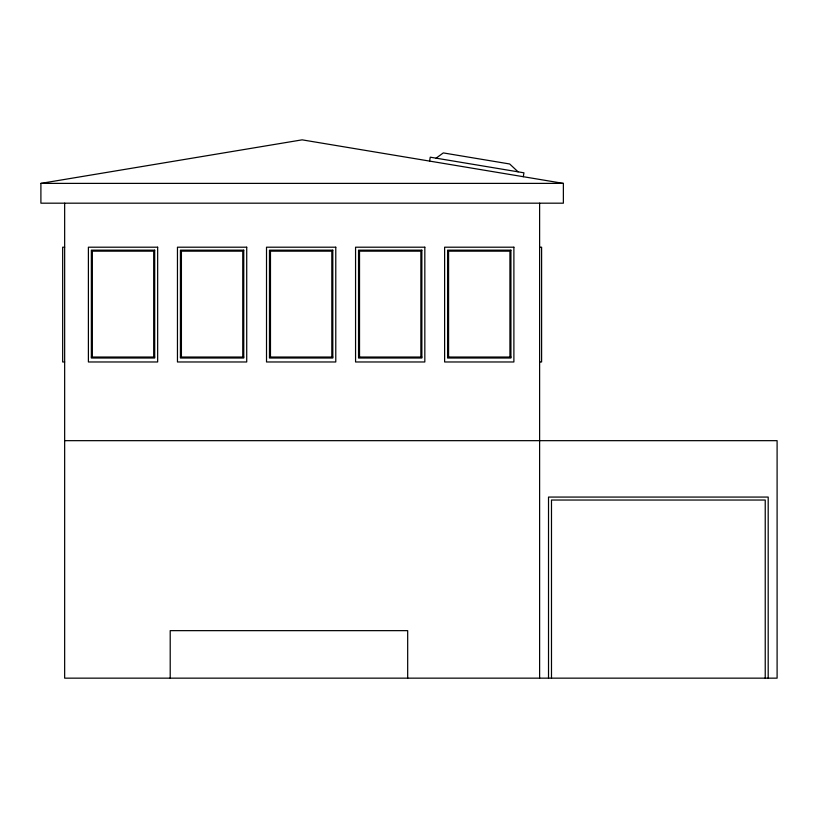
<?xml version="1.0" encoding="UTF-8"?>
<svg xmlns="http://www.w3.org/2000/svg" width="818" height="818" viewBox="0 0 818 818"><rect width="100%" height="100%" fill="white"/><g stroke="black" fill="none" stroke-linecap="round" stroke-linejoin="round"><path stroke-width="1.23" d="M429.603 161.095L430.248 157.189L523.949 172.813L523.295 176.708M436.106 158.171L443.295 152.915L509.665 163.978L518.091 171.831M40.9 183.385L302.128 139.847L563.367 183.385L563.367 203.181L40.9 203.181L40.9 183.385L563.367 183.385M64.653 247.2L62.669 247.2L62.669 361.975L64.653 361.975M539.614 247.2L541.598 247.2L541.598 361.975L539.614 361.975M91.36 357.037L154.694 357.037M180.42 357.037L243.754 357.037M269.48 357.037L332.803 357.037M358.54 357.037L421.863 357.037M447.589 357.037L510.923 357.037M64.653 440.667L777.1 440.667L777.1 678.153L64.653 678.153L64.653 203.181M768.194 678.153L768.194 497.068L548.52 497.068L548.52 678.153M765.229 678.153L765.229 500.033L551.485 500.033L551.485 678.153M539.614 203.181L539.614 678.153M509.931 357.037L509.931 251.157L448.581 251.157L448.581 357.037M420.871 357.037L420.871 251.157L359.521 251.157L359.521 357.037M407.681 678.153L407.681 630.647L170.205 630.647L170.205 678.153M331.822 357.037L331.822 251.157L270.472 251.157L270.472 357.037M242.762 357.037L242.762 251.157L181.412 251.157L181.412 357.037M153.702 357.037L153.702 251.157L92.352 251.157L92.352 357.037M157.659 247.2L88.395 247.2L88.395 361.975L157.659 361.975L157.659 247.2M246.719 247.2L177.455 247.2L177.455 361.975L246.719 361.975L246.719 247.2M335.779 247.2L266.515 247.2L266.515 361.975L335.779 361.975L335.779 247.2M424.828 247.2L355.564 247.2L355.564 361.975L424.828 361.975L424.828 247.2M513.888 247.2L444.624 247.2L444.624 361.975L513.888 361.975L513.888 247.2M154.694 250.165L91.36 250.165L91.36 358.018L154.694 358.018L154.694 250.165M243.754 250.165L180.42 250.165L180.42 358.018L243.754 358.018L243.754 250.165M332.803 250.165L269.48 250.165L269.48 358.018L332.803 358.018L332.803 250.165M421.863 250.165L358.54 250.165L358.54 358.018L421.863 358.018L421.863 250.165M510.923 250.165L447.589 250.165L447.589 358.018L510.923 358.018L510.923 250.165"/></g></svg>
